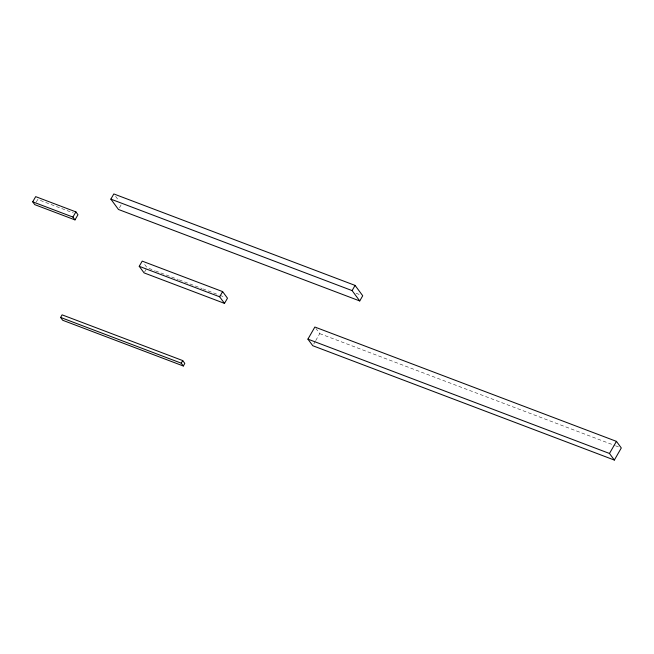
<?xml version="1.0" encoding="UTF-8"?>
<svg xmlns="http://www.w3.org/2000/svg" width="654" height="654" viewBox="0 0 654 654"><rect width="100%" height="100%" fill="white"/><g stroke="black" fill="none" stroke-linecap="round" stroke-linejoin="round"><path stroke-width="0.49" stroke-dasharray="3.27 2.45" d="M36.272 202.053L37.769 199.462L73.297 212.934M119.478 207.751L121.464 204.293M144.575 272.023L147.06 267.707L143.823 263.309M313.765 343.996L315.261 341.404M315.751 340.538L319.732 333.622L315.947 328.496M356.046 293.237L359.863 294.676M148.957 268.418L154.63 270.576M155.578 270.936L178.289 279.544M179.229 279.904L201.939 288.512M202.887 288.872L218.967 294.962M219.916 295.322L224.641 297.12M319.732 333.622L614.621 445.423M615.577 445.791L618.439 446.878M115.595 196.331L118.529 200.312"/><path stroke-width="0.98" d="M32.7 201.824L35.684 196.641L75.889 211.888L77.973 214.708L74.989 219.891L34.785 204.653L32.7 201.824L72.913 217.071L74.989 219.891M72.913 217.071L75.889 211.888M110.845 199.127L113.829 193.944L355.081 285.406L362.725 295.763L359.741 300.946L118.488 209.484L110.845 199.127L352.105 290.597L359.741 300.946M60.609 317.435L62.105 314.844L182.728 360.583L184.812 363.403L183.324 365.995L62.694 320.264L60.609 317.435L181.24 363.174L183.324 365.995M139.22 266.301L142.204 261.118L222.622 291.602L227.486 298.191L224.502 303.382L144.084 272.89L139.22 266.301L219.638 296.793L224.502 303.382M181.24 363.174L182.728 360.583M219.638 296.793L222.622 291.602M307.911 339.132L314.868 327.033L616.436 441.368L621.3 447.957L614.343 460.056L312.776 345.721L307.911 339.132L609.479 453.467L614.343 460.056M352.105 290.597L355.081 285.406M609.479 453.467L616.436 441.368"/></g></svg>
